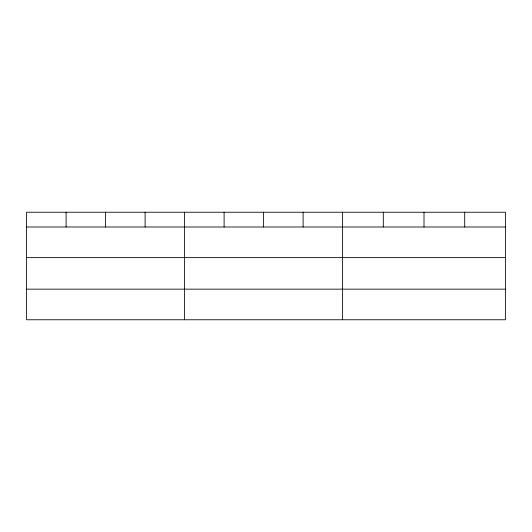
<?xml version="1.0" encoding="UTF-8"?>
<svg xmlns="http://www.w3.org/2000/svg" width="532" height="532" viewBox="0 0 532 532"><rect width="100%" height="100%" fill="white"/><g stroke="black" fill="none" stroke-linecap="round" stroke-linejoin="round"><path stroke-width="0.8" d="M505.4 257.614L505.4 212.235L26.6 212.235L26.6 319.765L505.4 319.765L505.4 257.614L26.6 257.614M26.6 226.998L505.4 226.998M26.6 289.155L505.4 289.155M464.702 212.235L464.702 226.998M424.004 212.235L424.004 226.998M383.306 212.235L383.306 226.998M342.608 212.235L342.608 319.765M303.107 212.235L303.107 226.998M263.606 212.235L263.606 226.998M224.105 212.235L224.105 226.998M184.604 212.235L184.604 319.765M145.103 212.235L145.103 226.998M105.602 212.235L105.602 226.998M66.101 212.235L66.101 226.998"/></g></svg>
